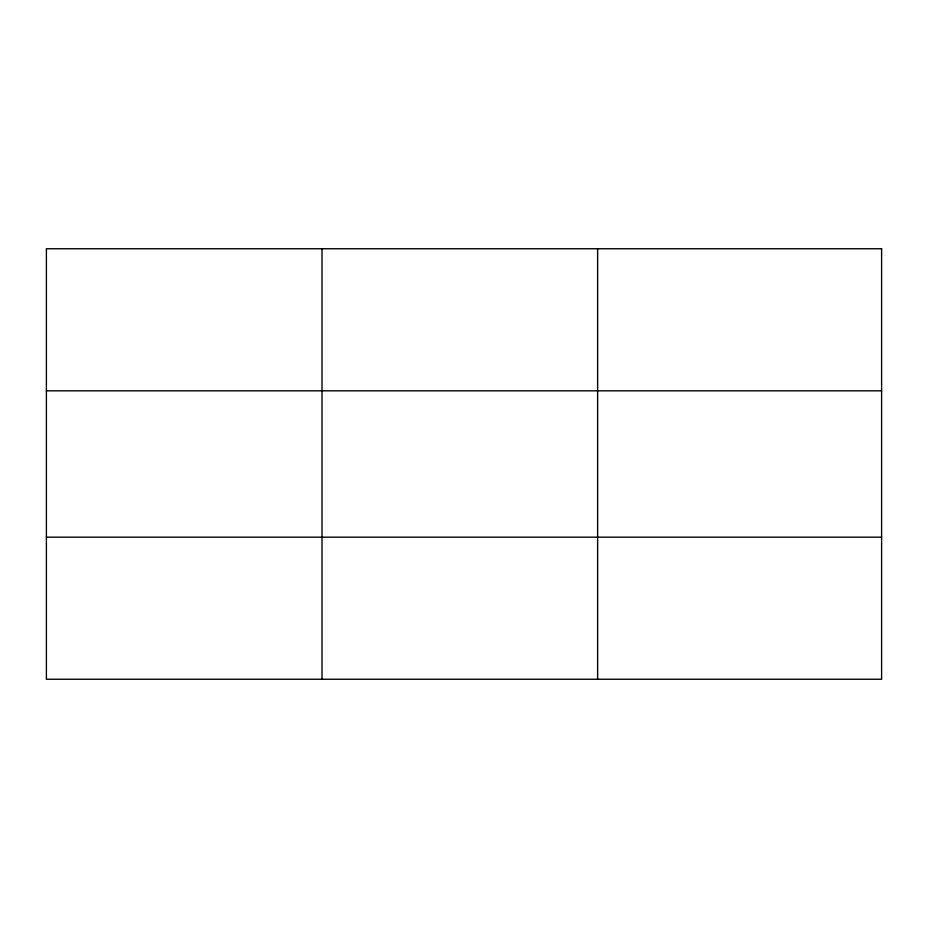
<?xml version="1.0" encoding="UTF-8"?>
<svg xmlns="http://www.w3.org/2000/svg" width="928" height="928" viewBox="0 0 928 928"><rect width="100%" height="100%" fill="white"/><g stroke="black" fill="none" stroke-linecap="round" stroke-linejoin="round"><path stroke-width="1.39" d="M322.016 248.75L322.016 679.25M597.632 248.75L597.632 679.25M46.4 390.816L881.6 390.816M46.4 537.184L881.6 537.184M881.6 248.75L881.6 679.25L46.4 679.25L46.4 248.75L881.6 248.75"/></g></svg>
